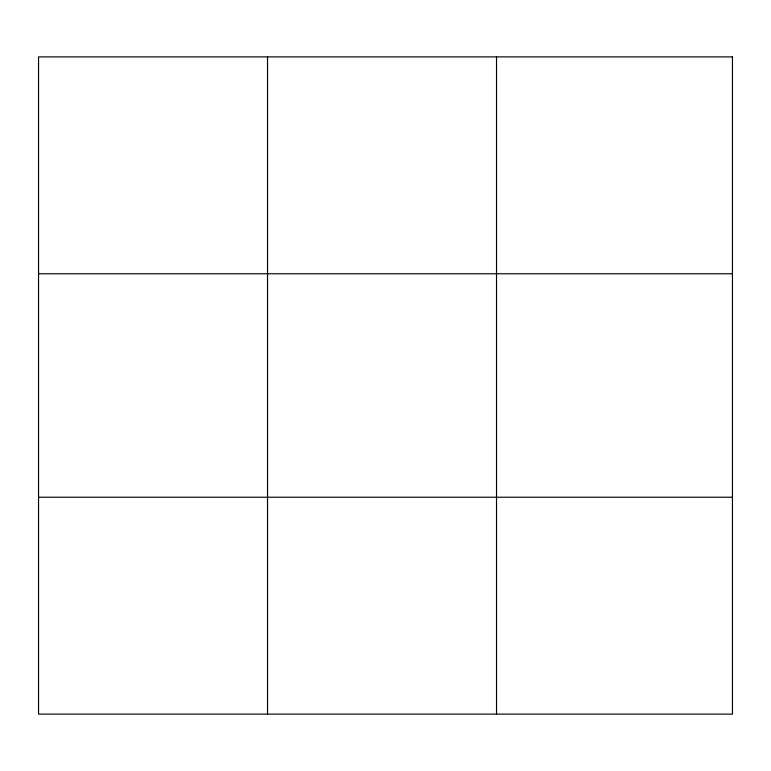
<?xml version="1.0" encoding="UTF-8"?>
<svg xmlns="http://www.w3.org/2000/svg" width="771" height="771" viewBox="0 0 771 771"><rect width="100%" height="100%" fill="white"/><g stroke="black" fill="none" stroke-linecap="round" stroke-linejoin="round"><path stroke-width="1.16" d="M267.537 56.89L267.537 714.11M496.524 56.89L496.524 714.11M38.55 273.772L732.45 273.772M38.55 497.228L732.45 497.228M732.45 56.89L732.45 714.11L38.55 714.11L38.55 56.89L732.45 56.89"/></g></svg>
